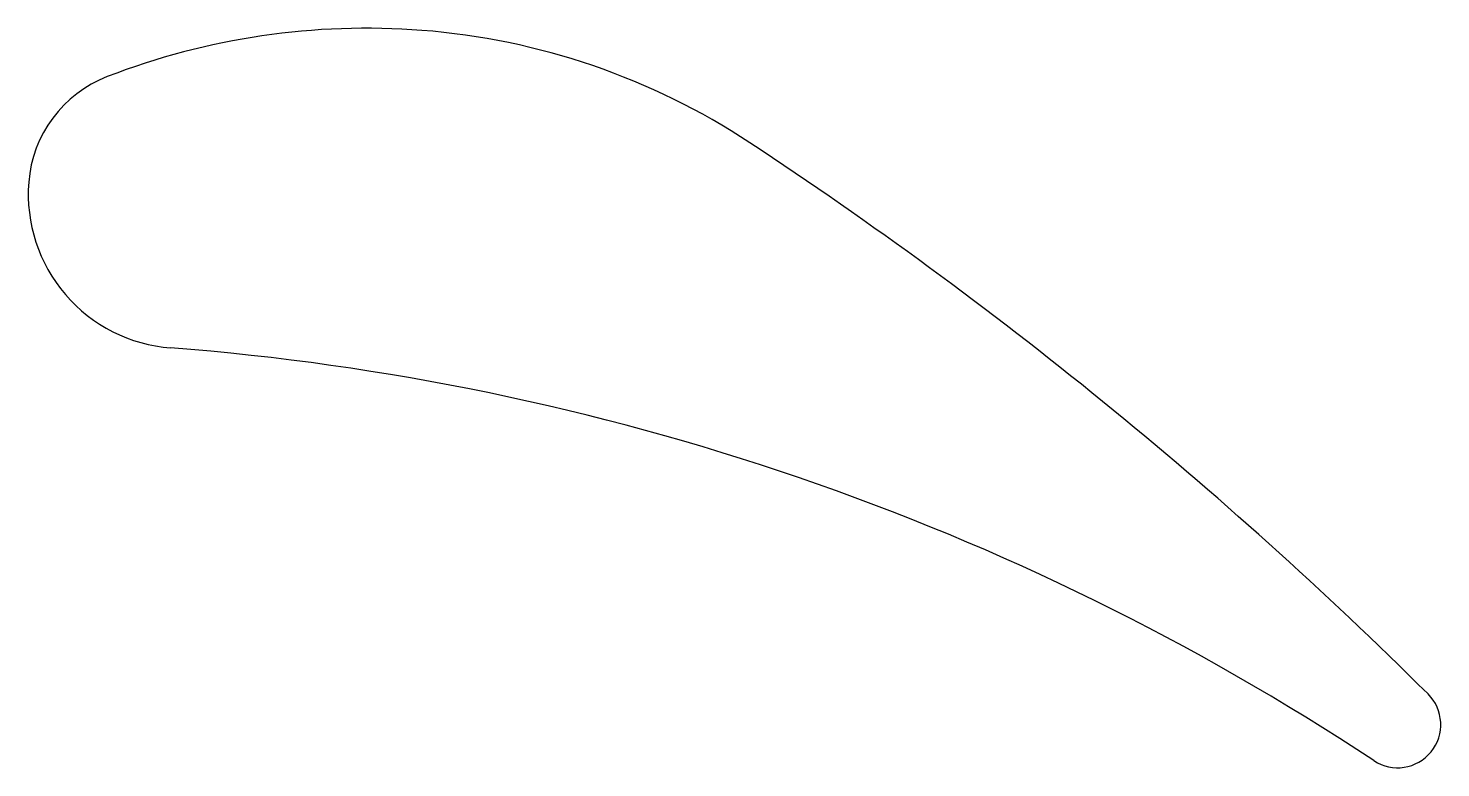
# Model space of a CAD drawing. Header units: metres. Extents: x 0 to 131, y -54 to 14.
import ezdxf

# ---------------------------------------------------------------- set-up
doc = ezdxf.new("R2010")
doc.units = ezdxf.units.M

msp = doc.modelspace()

# ---------------------------------------------------------------- linework, layer by layer
at = {"layer": 'PARAMETRIX'}
for centre, radius, start, end in [((31.3272, -52.4209), 66.7007, 85.6, 111.1281), ((31.5212, -49.9003), 64.1727, 56.5957, 85.6), ((11.4094, -0.8779), 11.4432, 111.1281, 175.6), ((-157.7341, -336.8743), 407.9337, 45.1955, 56.5957), ((14.2579, -1.0971), 14.3, 175.6, 265.6), ((-4.8682, -249.6623), 235, 56.5376, 85.6), ((126.9138, -50.277), 4, 236.5376, 45.1955)]:
    msp.add_arc(centre, radius, start, end, dxfattribs=at)

doc.saveas('drawing.dxf')
